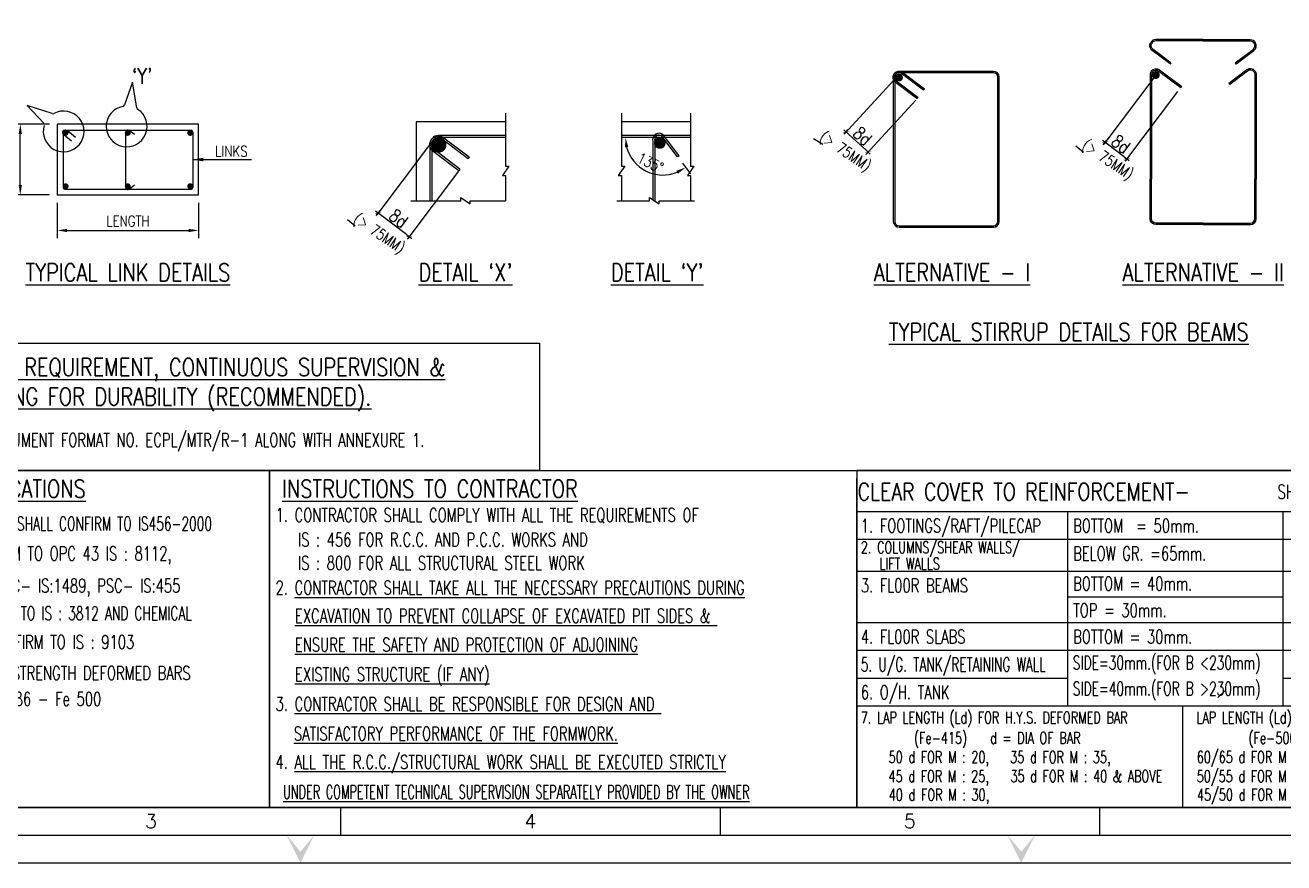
# Model space of a CAD drawing. Extents: x -69352 to 1013721, y -547461 to -186867.
# Drawn here: x 533061 to 565119, y -356295 to -334965 of the extents above; entities that cross this region are included whole.
import ezdxf
from ezdxf.enums import TextEntityAlignment as Align

# ---------------------------------------------------------------- set-up
doc = ezdxf.new("R2010")
doc.units = 0
doc.header["$LTSCALE"] = 500
doc.header["$MEASUREMENT"] = 0
doc.header["$PDMODE"] = 35
doc.header["$PDSIZE"] = -15
doc.layers.get('DEFPOINTS').update_dxf_attribs({"color": 4})
for name, color, linetype in [('BEAM', 4, 'Continuous'), ('DIM', 5, 'Continuous'), ('DIM1', 5, 'Continuous'), ('LINK', 2, 'Continuous'), ('note t', 2, 'Continuous'), ('notes', 1, 'Continuous'), ('PNA', 10, 'Continuous'), ('S-CONCRET LINE', 4, 'Continuous'), ('S-REINFORCEMENT', 6, 'Continuous'), ('S-TEXT-1 @ 1', 4, 'Continuous'), ('S-TITLE', 6, 'Continuous'), ('TEXT1', 2, 'Continuous'), ('TITLE', 4, 'Continuous'), ('TXT', 4, 'Continuous'), ('TXT1', 2, 'Continuous')]:
    doc.layers.add(name, color=color, linetype=linetype)
doc.layers.add('HEADING-TXT', color=1, linetype='Continuous', lineweight=25)
doc.styles.add('D', font='simplex.shx', dxfattribs={"height": 200})
doc.styles.add('ROMAND', font='simplex.shx')
doc.styles.add('ROMANS', font='simplex.shx', dxfattribs={"width": 0.8, "height": 275})
doc.dimstyles.new('Copy of INT2TIMES', dxfattribs={"dimtxt": 300, "dimasz": 275, "dimexe": 75, "dimexo": 75, "dimgap": 40, "dimtad": 1, "dimdec": 0, "dimlfac": 0.5, "dimrnd": 5, "dimzin": 0, "dimdsep": 46, "dimtxsty": 'ROMANS', "dimcen": -1, "dimclrd": 5, "dimclre": 5, "dimclrt": 4, "dimadec": 0, "dimazin": 0, "dimtfac": 1, "dimtdec": 0, "dimtix": 1, "dimtofl": 0, "dimtmove": 2, "dimatfit": 3, "dimfxl": 0, "dimtolj": 1, "dimtzin": 0, "dimarcsym": 0})
doc.dimstyles.new('dim25', dxfattribs={"dimtxt": 250, "dimasz": 250, "dimexe": 200, "dimexo": 200, "dimgap": 100, "dimtad": 1, "dimdec": 0, "dimlfac": 0.25, "dimzin": 0, "dimdsep": 46, "dimtxsty": 'ROMANS', "dimcen": 0, "dimclrd": 5, "dimclre": 5, "dimclrt": 4, "dimadec": 0, "dimazin": 0, "dimtfac": 1, "dimtdec": 0, "dimtix": 1, "dimtofl": 0, "dimtmove": 2, "dimatfit": 3, "dimfxl": 0, "dimtolj": 1, "dimtzin": 0, "dimlwd": -1, "dimlwe": -1, "dimarcsym": 0})
doc.dimstyles.new('INT25', dxfattribs={"dimtxt": 250, "dimasz": 80, "dimexe": 60, "dimexo": 60, "dimgap": 40, "dimtad": 1, "dimdec": 0, "dimlfac": 0.25, "dimzin": 0, "dimdsep": 46, "dimtxsty": 'ROMANS', "dimblk": 'DIMTICK', "dimblk1": 'DIMTICK', "dimblk2": 'DIMTICK', "dimsah": 1, "dimcen": -0.25, "dimclrd": 7, "dimclre": 7, "dimclrt": 4, "dimadec": 0, "dimazin": 0, "dimtfac": 1, "dimtdec": 0, "dimtix": 1, "dimtofl": 0, "dimtmove": 2, "dimatfit": 3, "dimldrblk": 'DIMTICK', "dimfxl": 0, "dimtolj": 1, "dimtzin": 0, "dimarcsym": 0})

# ---------------------------------------------------------------- blocks, each defined once
blk = doc.blocks.new('FOLDER')
at = {"layer": 'PNA'}
for points in [[(-1250, 2500), (0, 0), (0, 1000)], [(1250, 2500), (0, 0), (0, 1000)]]:
    blk.add_solid(points, dxfattribs=at)
blk = doc.blocks.new('A1')
at = {"color": 1}
blk.add_line((81794, 6959), (1969, 6959), dxfattribs=at)
at = {"flags": 128}
blk.add_lwpolyline([(0, 0), (82779, 0), (82779, 58231), (0, 58231)], close=True, dxfattribs=at)
at = {"layer": 'PNA'}
for p, q in [((21187, 984), (21187, 492)), ((27921, 984), (27921, 492)), ((34655, 984), (34655, 492))]:
    blk.add_line(p, q, dxfattribs=at)
at = {"layer": 'PNA', "color": 1}
for points in [[(984, 492), (82287, 492), (82287, 57739), (984, 57739)], [(1969, 984), (81794, 984), (81794, 57247), (1969, 57247)]]:
    blk.add_lwpolyline(points, close=True, dxfattribs=at)
at = {"layer": 'PNA', "xscale": 0.1968578388914466, "yscale": 0.1968578388914466, "zscale": 0.1968578388914466}
for p in [(20473, 0), (33269, 0)]:
    blk.add_blockref('FOLDER', p, dxfattribs=at)
at = {"layer": 'PNA', "style": 'ROMANS'}
for s, p in [('3', (17821, 738)), ('4', (24555, 738)), ('5', (31289, 738))]:
    blk.add_text(s, height=246, dxfattribs=at).set_placement(p, align=Align.MIDDLE)
blk = doc.blocks.new('DIMTICK')
for p, q in [((-1, 0), (1, 0)), ((0, 1), (0, -1))]:
    blk.add_line(p, q)
at = {"color": 2, "const_width": 0.1}
blk.add_lwpolyline([(0.71, 0.71), (-0.71, -0.71)], dxfattribs=at)
blk = doc.blocks.new('*D34')
at = {"layer": 'DEFPOINTS', "color": 0}
for p in [(543345, -338035), (544135, -338632), (542050, -339750)]:
    blk.add_point(p, dxfattribs=at)
at = {"layer": 'DIM', "color": 7, "lineweight": -2}
for p, q in [((543309, -338083), (542014, -339798)), ((544099, -338680), (542805, -340395)), ((542777, -340299), (542114, -339798))]:
    blk.add_line(p, q, dxfattribs=at)
at = {"layer": 'DIM', "color": 7, "lineweight": -2, "xscale": 80, "yscale": 80, "zscale": 80}
for p, rotation in [((542050, -339750), 142.9439558411094), ((542841, -340347), 322.9439558411095)]:
    blk.add_blockref('DIMTICK', p, dxfattribs=dict(at, rotation=rotation))
at = {"layer": 'DIM', "color": 4, "insert": (542569, -339885), "char_height": 275, "attachment_point": 5, "rotation": 322.944, "style": 'ROMANS'}
blk.add_mtext('\\A1;{\\H1.2x;8d}', dxfattribs=at)
blk = doc.blocks.new('*D36')
at = {"layer": 'DEFPOINTS', "color": 0}
for p in [(555227, -336321), (555783, -336833), (553972, -337684)]:
    blk.add_point(p, dxfattribs=at)
at = {"layer": 'DIM', "color": 7, "lineweight": -2}
for p, q in [((555186, -336365), (553932, -337728)), ((555742, -336877), (554488, -338240)), ((554470, -338141), (554031, -337738))]:
    blk.add_line(p, q, dxfattribs=at)
at = {"layer": 'DIM', "color": 7, "lineweight": -2, "xscale": 80, "yscale": 80, "zscale": 80}
for p, rotation in [((553972, -337684), 137.3600109608683), ((554528, -338196), 317.3600109608683)]:
    blk.add_blockref('DIMTICK', p, dxfattribs=dict(at, rotation=rotation))
at = {"layer": 'DIM', "color": 4, "insert": (554389, -337789), "char_height": 275, "attachment_point": 5, "rotation": 317.36, "style": 'ROMANS'}
blk.add_mtext('\\A1;{\\H1.2x;8d}', dxfattribs=at)
blk = doc.blocks.new('*D38')
at = {"layer": 'DEFPOINTS', "color": 0}
for p in [(561896, -336186), (562449, -336604), (560566, -337947)]:
    blk.add_point(p, dxfattribs=at)
at = {"layer": 'DIM', "color": 7, "lineweight": -2}
for p, q in [((561860, -336234), (560530, -337995)), ((562413, -336652), (561083, -338413)), ((561056, -338317), (560630, -337995))]:
    blk.add_line(p, q, dxfattribs=at)
at = {"layer": 'DIM', "color": 7, "lineweight": -2, "xscale": 80, "yscale": 80, "zscale": 80}
for p, rotation in [((560566, -337947), 142.9439558410894), ((561119, -338365), 322.9439558410894)]:
    blk.add_blockref('DIMTICK', p, dxfattribs=dict(at, rotation=rotation))
at = {"layer": 'DIM', "color": 4, "insert": (560966, -337993), "char_height": 275, "attachment_point": 5, "rotation": 322.944, "style": 'ROMANS'}
blk.add_mtext('\\A1;{\\H1.2x;8d}', dxfattribs=at)
blk = doc.blocks.new('*D73')
at = {"layer": 'DEFPOINTS', "color": 0}
for p in [(532936, -337487), (533877, -337487), (533877, -339287)]:
    blk.add_point(p, dxfattribs=at)
at = {"layer": 'DIM', "color": 5}
for p, q in [((533677, -337487), (532736, -337487)), ((532936, -339037), (532936, -337737)), ((533677, -339287), (532736, -339287))]:
    blk.add_line(p, q, dxfattribs=at)
for points in [[(532978, -337737), (532894, -337737), (532936, -337487)], [(532894, -339037), (532978, -339037), (532936, -339287)]]:
    blk.add_solid(points, dxfattribs=at)
at = {"layer": 'DIM', "color": 4, "insert": (532698, -338387), "char_height": 275, "attachment_point": 5, "rotation": 90, "style": 'ROMANS'}
blk.add_mtext('\\A1;WIDTH', dxfattribs=at)
blk = doc.blocks.new('*D74')
at = {"layer": 'DEFPOINTS', "color": 0}
for p in [(533877, -339287), (537477, -339287), (537477, -340192)]:
    blk.add_point(p, dxfattribs=at)
at = {"layer": 'DIM', "color": 5}
for p, q in [((533877, -339487), (533877, -340392)), ((537477, -339487), (537477, -340392)), ((534127, -340192), (537227, -340192))]:
    blk.add_line(p, q, dxfattribs=at)
for points in [[(534127, -340151), (534127, -340234), (533877, -340192)], [(537227, -340234), (537227, -340151), (537477, -340192)]]:
    blk.add_solid(points, dxfattribs=at)
at = {"layer": 'DIM', "color": 4, "insert": (535677, -339955), "char_height": 275, "attachment_point": 5, "style": 'ROMANS'}
blk.add_mtext('\\A1;LENGTH', dxfattribs=at)
blk = doc.blocks.new('*D75')
at = {"layer": 'DEFPOINTS', "color": 0}
for p in [(548250, -337824), (549280, -337790), (550009, -337824), (548598, -338470), (549679, -338316)]:
    blk.add_point(p, dxfattribs=at)
at = {"layer": 'DIM', "color": 5}
blk.add_line((549799, -338476), (550005, -338747), dxfattribs=at)
blk.add_arc((549305, -337824), 957, 195.0031, 292.1583, dxfattribs=at)
for points in [[(548422, -338067), (548339, -338077), (548348, -337824)], [(549687, -338747), (549646, -338675), (549884, -338587)]]:
    blk.add_solid(points, dxfattribs=at)
at = {"layer": 'DIM', "color": 4, "insert": (548985, -338469), "char_height": 275, "attachment_point": 5, "rotation": 333.5807, "style": 'ROMANS'}
blk.add_mtext('135%%D', dxfattribs=at)

msp = doc.modelspace()

# ---------------------------------------------------------------- linework, layer by layer
at = {"layer": 'BEAM'}
for points in [[(545297.837, -337426.792), (543019.813, -337426.792), (543019.813, -339434.079)], [(550009.41, -337426.792), (548249.648, -337426.792)]]:
    msp.add_lwpolyline(points, dxfattribs=at)
at = {"layer": 'DIM'}
for p, q in [((535792.368, -336412.856), (535592.291, -336993.063)), ((535904.814, -337068.821), (535792.368, -336412.856)), ((533745.962, -337218.25), (533114.502, -337008.03)), ((533114.502, -337008.03), (533531.764, -337458.101)), ((543262.4, -338144.187), (543466.676, -337873.655))]:
    msp.add_line(p, q, dxfattribs=at)
for points in [[(545297.837, -337210.041), (545297.837, -338551.578), (545381.019, -338551.578), (545214.654, -338794.987), (545297.837, -338794.987), (545297.837, -339434.079)], [(548249.648, -337210.041), (548249.648, -338551.578), (548332.831, -338551.578), (548166.466, -338794.987), (548249.648, -338794.987), (548249.648, -339434.079)], [(550009.41, -337210.041), (550009.41, -338551.578), (550092.592, -338551.578), (549926.228, -338794.987), (550009.41, -338794.987), (550009.41, -339434.079)], [(542882.799, -339434.079), (544155.211, -339434.079), (544155.211, -339350.897), (544398.619, -339517.261), (544398.619, -339434.079), (545297.837, -339434.079)], [(548127.873, -339434.079), (548961.784, -339434.079), (548961.784, -339350.897), (549205.192, -339517.261), (549205.192, -339434.079), (550104.41, -339434.079)]]:
    msp.add_lwpolyline(points, dxfattribs=at)
for centre, radius, start, end in [((534040.841, -337670.417), 519.063, 162.769959, 118.4573681), ((533764.914, -337161.321), 60, 251.5869007, 298.4573681), ((535645.168, -337542.1), 519.063, 100.9101662, 56.5975754), ((535535.569, -336973.504), 60, 280.9101662, 340.9739315), ((535963.951, -337058.684), 60, 189.727108, 236.5975754)]:
    msp.add_arc(centre, radius, start, end, dxfattribs=at)
at = {"layer": 'DIM1', "color": 7}
msp.add_line((554242.309, -354882.193), (554242.309, -346508.365), dxfattribs=at)
for points in [[(528173.131, -343061.005), (546161.986, -343061.005), (546161.986, -346308.968), (528173.131, -346308.968)], [(528173.131, -346308.968), (539284.309, -346308.968), (539284.309, -354882.193), (528173.131, -354882.193)], [(539284.309, -346308.968), (554242.309, -346308.968), (554242.309, -354882.193), (539284.309, -354882.193)]]:
    msp.add_lwpolyline(points, close=True, dxfattribs=at)
at = {"layer": 'LINK'}
for p, q in [((562247.74, -335928.481), (562226.649, -335956.412)), ((563875.035, -335928.481), (563896.126, -335956.412)), ((555962.491, -336584.731), (555941.401, -336612.662)), ((562519.788, -336524.794), (562498.697, -336552.726)), ((563720.109, -336447.444), (563741.199, -336475.376)), ((555803.989, -336805.402), (555782.899, -336833.333)), ((549678.627, -338316.415), (549279.667, -337790.07)), ((549720.486, -338293.504), (549309.835, -337753.55)), ((549044.758, -337924.601), (549044.758, -339419.837)), ((549094.758, -337917.933), (549094.758, -339454.011)), ((544369.886, -338321.87), (544339.756, -338361.772)), ((549719.683, -338293.944), (549678.627, -338316.415)), ((544135.483, -338632.301), (544105.353, -338672.203))]:
    msp.add_line(p, q, dxfattribs=at)
at = {"layer": 'LINK', "elevation": 0}
for points in [[(562222.083, -335952.661), (561767.612, -335609.504, -0.391379955), (561730.863, -335404.177, -0.391379955)], [(563061.387, -335329.625), (561858.771, -335329.625, 0.270159719), (561730.863, -335404.177, 0.270159719)], [(562243.174, -335924.73), (561788.715, -335581.581, -0.381213026), (561758.156, -335426.599, -0.381213026)], [(563061.387, -335364.625), (561858.771, -335364.625, 0.284887278), (561758.446, -335426.837, 0.284887278)], [(563061.387, -335329.625), (564264.004, -335329.625, -0.270159719), (564391.911, -335404.177, -0.270159719)], [(563061.387, -335364.625), (564264.004, -335364.625, -0.284887278), (564364.329, -335426.837, -0.284887278)], [(563879.601, -335924.73), (564334.059, -335581.581, 0.381213026), (564364.618, -335426.599, 0.381213026)], [(563900.692, -335952.661), (564355.163, -335609.504, 0.391379955), (564391.911, -335404.177, 0.391379955)], [(561740.323, -336134.287, 0.148969914), (561715.346, -336216.259), (561715.346, -338883.894)], [(561740.323, -336134.287, -0.414213562), (561955.556, -336104.437), (562519.788, -336524.794)], [(561770.331, -336152.406, 0.152834704), (561750.346, -336216.259), (561750.346, -338883.894)], [(561770.498, -336152.507, -0.40520968), (561934.453, -336132.359), (562498.697, -336552.726)], [(564389.603, -336134.287, 0.414213562), (564174.37, -336104.437), (563720.109, -336447.444)], [(564359.428, -336152.507, 0.40520968), (564195.473, -336132.359), (563741.199, -336475.376)], [(564359.595, -336152.406, -0.152834704), (564379.58, -336216.259), (564379.58, -338883.894)], [(564389.603, -336134.287, -0.148969914), (564414.58, -336216.259), (564414.58, -338883.894)], [(563064.963, -340043.995), (561862.346, -340043.995, -0.414213562), (561715.346, -339896.995), (561715.346, -338883.894)], [(563064.963, -340008.995), (561862.346, -340008.995, -0.414213562), (561750.346, -339896.995), (561750.346, -338883.894)], [(563064.963, -340043.995), (564267.58, -340043.995, 0.414213562), (564414.58, -339896.995), (564414.58, -338883.894)], [(563064.963, -340008.995), (564267.58, -340008.995, 0.414213562), (564379.58, -339896.995), (564379.58, -338883.894)]]:
    msp.add_lwpolyline(points, format="xyb", dxfattribs=at)
at = {"layer": 'LINK'}
for points in [[(555774.757, -336836.373), (555224.827, -336421.135, -0.391379955), (555188.078, -336215.808, -0.391379955)], [(555197.538, -336199.494, 0.148969914), (555172.561, -336281.466), (555172.561, -338949.101), (555172.561, -339962.201, 0.414213562), (555319.561, -340109.201), (556522.178, -340109.201), (557724.795, -340109.201, 0.414213562), (557871.795, -339962.201), (557871.795, -338949.101), (557871.795, -336281.466, 0.399194115), (557721.219, -336141.256), (556518.602, -336141.256), (555315.986, -336141.256, 0.270159719), (555188.078, -336215.808)], [(555197.538, -336199.494, -0.414213562), (555412.771, -336169.643), (555962.491, -336584.731)], [(555795.848, -336808.441), (555245.93, -336393.213, -0.381213026), (555215.371, -336238.23, -0.381213026)], [(555227.546, -336217.613, 0.152834704), (555207.561, -336281.466), (555207.561, -338949.101), (555207.561, -339962.201, 0.414213562), (555319.561, -340074.201), (556522.178, -340074.201), (557724.795, -340074.201, 0.414213562), (557836.795, -339962.201), (557836.795, -338949.101), (557836.795, -336281.466, 0.394331778), (557721.219, -336176.256), (556518.602, -336176.256), (555315.986, -336176.256, 0.284887278), (555215.661, -336238.468)], [(555227.713, -336217.714, -0.40520968), (555391.668, -336197.565), (555941.401, -336612.662)], [(544105.354, -338672.203), (543456.109, -338181.978, -1), (543720.941, -337831.859), (544369.886, -338321.87)], [(545297.837, -337776.792), (543579.813, -337776.792, 0.414213562), (543369.813, -337986.792), (543369.813, -339434.079)], [(544135.483, -338632.301), (543486.257, -338142.089, -1), (543690.793, -337871.748), (544339.756, -338361.772)], [(545297.837, -337826.792), (543579.813, -337826.792, 0.414213562), (543419.813, -337986.792), (543419.813, -339434.079)]]:
    msp.add_lwpolyline(points, format="xyb", dxfattribs=at)
for points in [[(550009.41, -337774.092), (548249.648, -337774.092)], [(550009.41, -337824.092), (548249.648, -337824.092)]]:
    msp.add_lwpolyline(points, dxfattribs=at)
for centre, radius, start, end in [((549206.333, -337884.073), 166.58, 51.5863482, 194.0808285), ((549207.438, -337883.25), 117.897, 52.2187644, 197.1080954)]:
    msp.add_arc(centre, radius, start, end, dxfattribs=at)
at = {"layer": 'notes', "color": 4}
msp.add_line((563434.798, -352084.17), (563614.292, -351918.418), dxfattribs=at)
at = {"layer": 'S-CONCRET LINE', "color": 130}
msp.add_lwpolyline([(537477.171, -337487.047), (533877.171, -337487.047), (533877.171, -339287.047), (537477.171, -339287.047)], close=True, dxfattribs=at)
at = {"layer": 'S-REINFORCEMENT'}
for p, q in [((534027.171, -337677.047), (534027.171, -339097.047)), ((534067.171, -337637.047), (537287.171, -337637.047)), ((537327.171, -337677.047), (537327.171, -339097.047)), ((534067.171, -339137.047), (537287.171, -339137.047))]:
    msp.add_line(p, q, dxfattribs=at)
at = {"layer": 'S-REINFORCEMENT', "linetype": 'Continuous', "const_width": 100, "elevation": 0}
msp.add_lwpolyline([(555267.259, -336298.432, 1), (555367.259, -336298.432, 1)], format="xyb", close=True, dxfattribs=at)
at = {"layer": 'S-REINFORCEMENT', "linetype": 'Continuous', "const_width": 100}
msp.add_lwpolyline([(561809.697, -336233.726, 1), (561909.697, -336233.726, 1)], format="xyb", close=True, dxfattribs=at)
at = {"layer": 'S-REINFORCEMENT'}
for points, const_width in [([(534052.855, -337708.598, 1), (534127.855, -337708.598, 1)], 75), ([(535635.197, -337708.598, 1), (535710.197, -337708.598, 1)], 75), ([(537225.572, -337708.598, 1), (537300.572, -337708.598, 1)], 75), ([(543490.085, -338012.953, 1), (543690.085, -338012.953, 1)], 200), ([(549149.908, -337963.317, 1), (549299.908, -337963.317, 1)], 150), ([(534052.855, -339066.589, -1), (534127.855, -339066.589, -1)], 75), ([(535635.197, -339066.589, -1), (535710.197, -339066.589, -1)], 75), ([(537225.572, -339066.589, -1), (537300.572, -339066.589, -1)], 75)]:
    msp.add_lwpolyline(points, format="xyb", close=True, dxfattribs=dict(at, const_width=const_width))
for points in [[(534239.664, -337920.717), (534045.919, -337760.005, -1), (534137.004, -337650.199), (534339.385, -337818.075)], [(535841.009, -337752.955), (535710.259, -337647.92, 0.62958674), (535612.683, -337694.696), (535612.683, -339092.121, 0.62958674), (535710.259, -339138.897), (535841.009, -339033.862)]]:
    msp.add_lwpolyline(points, format="xyb", dxfattribs=at)
for centre, start, end in [((534067.171, -337677.047), 90, 180), ((537287.171, -337677.047), 0, 90), ((534067.171, -339097.047), 180, 270), ((537287.171, -339097.047), 270, 0)]:
    msp.add_arc(centre, 40, start, end, dxfattribs=at)
at = {"layer": 'TEXT1', "color": 5}
for p, q in [((571283.156, -348064.15), (554242.309, -348064.15)), ((571283.156, -348878.473), (554242.309, -348878.473)), ((571283.156, -348878.473), (554242.309, -348878.473)), ((565105.944, -349531.545), (559620.801, -349531.545)), ((571283.156, -350184.617), (554242.309, -350184.617)), ((571283.156, -350891.44), (554242.309, -350891.44)), ((571283.156, -350891.44), (554242.309, -350891.44)), ((559620.801, -351598.262), (554242.309, -351598.262)), ((571283.156, -351598.262), (565105.944, -351598.262)), ((571283.156, -352305.084), (554242.309, -352305.084))]:
    msp.add_line(p, q, dxfattribs=at)
at = {"layer": 'TITLE', "color": 0}
for p, q in [((571283.156, -347357.328), (554242.309, -347357.328)), ((559620.801, -352305.084), (559620.801, -347357.328)), ((565105.944, -352305.084), (565105.944, -347357.328)), ((562542.594, -354881.892), (562542.594, -352305.084))]:
    msp.add_line(p, q, dxfattribs=at)
msp.add_lwpolyline([(571283.156, -346308.968), (554242.309, -346308.968), (554242.309, -354881.591), (571283.156, -354881.591)], close=True, dxfattribs=at)
at = {"layer": 'TXT', "linetype": 'ByBlock'}
for p, q in [((553141.499, -337851.008), (553375.072, -337997.022)), ((559823.313, -338040.731), (560014.35, -338202.297)), ((541267.522, -339913.453), (541462.935, -340078.528))]:
    msp.add_line(p, q, dxfattribs=at)

# ---------------------------------------------------------------- block references
at = {"xscale": 1.434849416022188, "yscale": 1.434849416022188, "zscale": 1.434849416022188}
msp.add_blockref('A1', (510695.778, -356294.5), dxfattribs=at)

# ---------------------------------------------------------------- texts
at = {"layer": 'HEADING-TXT', "color": 6, "style": 'ROMANS', "width": 0.8}
for s, p in [('%%UMATERIAL SPECIFICATIONS', (528446.541, -346994.794)), ('%%UINSTRUCTIONS TO CONTRACTOR', (539606.66, -346994.794))]:
    msp.add_text(s, height=450, dxfattribs=at).set_placement(p)
at = {"layer": 'HEADING-TXT', "color": 6, "insert": (528624.371, -343446.619), "char_height": 450, "width": 17026.77881, "attachment_point": 1, "style": 'ROMANS'}
msp.add_mtext('{\\LMINIMUM TESTING REQUIREMENT, CONTINUOUS \\Fsimplex.shx,bigfont.shx;SUPERVISION & ADDITIONAL TESTING \\Fsimplex.shx,bigfont.shx;FOR DURABILITY (RECOMMENDED).}', dxfattribs=at)
at = {"layer": 'note t', "style": 'D', "width": 0.8}
msp.add_text(' CLEAR COVER TO REINFORCEMENT- ', height=440, dxfattribs=at).set_placement((554022.749, -347064.823))
at = {"layer": 'notes', "color": 4, "style": 'ROMANS'}
for s, height, width, p in [('REFER SEPARATE DOCUMENT FORMAT NO. ECPL/MTR/R-1 ALONG WITH ANNEXURE 1.', 350, 0.7, (529085.634, -345703.152)), ('SHALL BE AS FOLLOWS', 350, 0.7, (564958.147, -347022.201)), ('1. SAND, WATER, AGGREGATE SHALL CONFIRM TO IS456-2000', 350, 0.65, (528295.908, -347833.418)), ('1. CONTRACTOR SHALL COMPLY WITH ALL THE REQUIREMENTS OF ', 350, 0.7, (539438.126, -347614.584)), ('  IS : 456 FOR R.C.C. AND P.C.C. WORKS AND', 350, 0.7, (539670.244, -348239.848)), ('2. CEMENT SHALL CONFORM TO OPC 43 IS : 8112,', 350, 0.7, (528295.908, -348593.959)), ('  IS : 800 FOR ALL STRUCTURAL STEEL WORK', 350, 0.7, (539670.244, -348834.613)), ('OPC 53 IS : 12269, PPC- IS:1489, PSC- IS:455  ', 350, 0.7, (528793.193, -349413.166)), ('2. %%UCONTRACTOR SHALL TAKE ALL THE NECESSARY PRECAUTIONS DURING', 350, 0.7, (539438.126, -349464.749)), ('3. FLY-ASH SHALL CONFORM TO IS : 3812 AND CHEMICAL ', 350, 0.65, (528295.908, -350115.041)), ('%%UEXCAVATION TO PREVENT COLLAPSE OF EXCAVATED PIT SIDES & ', 350, 0.7, (539931.902, -350179.736)), ('ADMIXTURES SHALL CONFIRM TO IS : 9103', 350, 0.7, (528793.193, -350848.722)), ('%%UENSURE THE SAFETY AND PROTECTION OF ADJOINING', 350, 0.7, (539931.902, -350915.358)), ('4. Y INDICATES HIGHYIELD STRENGTH DEFORMED BARS', 350, 0.7, (528295.908, -351636.122)), ('%%UEXISTING STRUCTURE (IF ANY)', 350, 0.7, (539931.902, -351667.949)), ('CONFORMING TO IS : 1786 - Fe 500', 350, 0.7, (528793.193, -352296.295)), ('3. %%UCONTRACTOR SHALL BE RESPONSIBLE FOR DESIGN AND ', 350, 0.7, (539438.126, -352423.824)), ('%%uSATISFACTORY PERFORMANCE OF THE FORMWORK.', 350, 0.7, (539903.135, -353179.393)), ('4. %%UALL THE R.C.C./STRUCTURAL WORK SHALL BE EXECUTED STRICTLY', 350, 0.7, (539438.126, -353902.168)), ('50 d FOR M : 20,', 300, 0.7, (555052.265, -353750.624, -226772.484)), ('35 d FOR M : 35,', 300, 0.7, (558148.986, -353753.153, -226772.484)), ('60/65 d FOR M : 20,', 300, 0.7, (562901.253, -353750.624, -226772.484)), ('50/55 d FOR M : 25,', 300, 0.7, (562899.767, -354242.128, -226772.484)), ('45 d FOR M : 25,', 300, 0.7, (555050.779, -354242.128, -226772.484)), ('35 d FOR M : 40 & ABOVE', 300, 0.7, (558154.913, -354239.222, -226772.484)), ('%%UUNDER COMPETENT TECHNICAL SUPERVISION SEPARATELY PROVIDED BY THE OWNER', 350, 0.6, (539627.427, -354665.448)), ('40 d FOR M : 30,', 300, 0.7, (555057.066, -354711.257, -226772.484)), ('45/50 d FOR M : 30,', 300, 0.7, (562906.054, -354711.257, -226772.484))]:
    msp.add_text(s, height=height, dxfattribs=dict(at, width=width)).set_placement(p)
for s, height, width, p in [('1. FOOTINGS/RAFT/PILECAP', 350, 0.7, (554343.986, -347710.739)), ('BOTTOM  = 50mm.', 350, 0.7, (559752.662, -347710.739)), ('2. COLUMNS/SHEAR WALLS/', 300, 0.7, (554343.986, -348261.561)), ('BELOW GR. =65mm.', 350, 0.7, (559752.662, -348417.561)), ('LIFT WALLS', 300, 0.7, (554817.986, -348677.561)), ('3. FL00R BEAMS ', 350, 0.7, (554343.986, -349231.884)), ('BOTTOM = 40mm.', 350, 0.7, (559752.662, -349184.634)), ('TOP = 30mm.', 350, 0.7, (559752.662, -349863.456)), ('4. FL00R SLABS ', 350, 0.7, (554343.986, -350538.028)), ('BOTTOM = 30mm.', 350, 0.7, (559752.662, -350538.028)), ('5. U/G. TANK/RETAINING WALL', 350, 0.65, (554343.986, -351244.851)), ('SIDE=30mm.(FOR B <230mm)', 350, 0.65, (559744.162, -351199.351)), ('SIDE=40mm.(FOR B >230mm)', 350, 0.65, (559744.162, -351859.173)), ('6. O/H. TANK', 350, 0.7, (554343.986, -351951.673)), ('7. LAP LENGTH (Ld) FOR H.Y.S. DEFORMED BAR', 300, 0.7, (554343.986, -352595.996)), ('LAP LENGTH (Ld) FOR H.Y.S. DEFORMED BAR', 300, 0.7, (562892.788, -352595.996)), ('(Fe-415)   d = DIA OF BAR', 300, 0.7, (555698.864, -353115.996)), ('(Fe-500/550)   d = DIA OF BAR', 300, 0.7, (564219.288, -353115.996))]:
    msp.add_text(s, height=height, dxfattribs=dict(at, width=width)).set_placement(p, align=Align.MIDDLE_LEFT)
at = {"layer": 'S-TEXT-1 @ 1', "linetype": 'ByBlock', "style": 'ROMANS', "width": 0.8}
for p in [(553945.997, -338189.547), (560629.72, -338400.594), (542072.026, -340278.845)]:
    msp.add_text('(> 75MM)', height=275, rotation=325.7906324, dxfattribs=at).set_placement(p, align=Align.MIDDLE)
at = {"layer": 'S-TEXT-1 @ 1', "style": 'ROMANS', "width": 0.8}
msp.add_text('LINKS', height=275, dxfattribs=at).set_placement((538312.934, -338175.635), align=Align.MIDDLE)
at = {"layer": 'S-TITLE', "style": 'ROMANS', "width": 0.8}
for s, p in [('%%UTYPICAL LINK DETAILS', (535677.171, -341260.876)), ("%%UDETAIL `X'", (544276.915, -341260.876)), ("%%UDETAIL `Y'", (549159.91, -341260.876)), ('%%UALTERNATIVE - I', (556669.681, -341260.876)), ('%%UALTERNATIVE - II', (563064.963, -341260.876)), ('%%UTYPICAL STIRRUP DETAILS FOR BEAMS', (559640.961, -342775.412))]:
    msp.add_text(s, height=450, dxfattribs=at).set_placement(p, align=Align.MIDDLE_CENTER)
at = {"layer": 'TXT1', "style": 'ROMAND', "width": 0.8}
msp.add_text("`Y'", height=400, dxfattribs=at).set_placement((536042.096, -336460.003), align=Align.CENTER)

# ---------------------------------------------------------------- dimensions: what is measured, and where the dimension line sits
at = {"layer": 'DIM'}
for p1, p2, distance, picture, middle in [((562449.399, -336603.82), (561895.853, -336185.843), 2207.143, '*D38', (560966.143, -337992.635)), ((555782.899, -336833.333), (555226.815, -336321.272), 1851.949, '*D36', (554389.231, -337788.838)), ((544135.483, -338632.301), (543344.702, -338035.191), 2148.532, '*D34', (542568.928, -339884.775))]:
    dim = msp.add_aligned_dim(p1=p1, p2=p2, distance=distance, text='{\\H1.2x;8d}', dimstyle='INT25', dxfattribs=at)
    dim.commit()
    dim.dimension.update_dxf_attribs({"geometry": picture, "text_midpoint": middle})
for base, p2, angle, text, picture, middle in [((532935.878, -337487.047), (533877.171, -337487.047), 90, 'WIDTH', '*D73', (532698.378, -338387.047)), ((537477.171, -340192.372), (537477.171, -339287.047), 180, 'LENGTH', '*D74', (535677.171, -339954.872))]:
    dim = msp.add_linear_dim(base=base, p1=(533877.171, -339287.047), p2=p2, angle=angle, text=text, dimstyle='dim25', dxfattribs=at)
    dim.commit()
    dim.dimension.update_dxf_attribs({"geometry": picture, "text_midpoint": middle})
dim = msp.add_angular_dim_2l(base=(548598.267, -338469.552), line1=((549678.627, -338316.415), (549279.667, -337790.07)), line2=((550009.41, -337824.092), (548249.648, -337824.092)), text='135%%D', dimstyle='dim25', dxfattribs=at)
dim.commit()
dim.dimension.update_dxf_attribs({"geometry": '*D75', "text_midpoint": (548985.117, -338468.863)})

# ---------------------------------------------------------------- leaders
at = {"layer": 'DIM', "ltscale": 2}
msp.add_leader([(537327.171, -338387.047), (538829.117, -338387.047)], dimstyle='Copy of INT2TIMES', dxfattribs=at)

doc.saveas('drawing.dxf')
